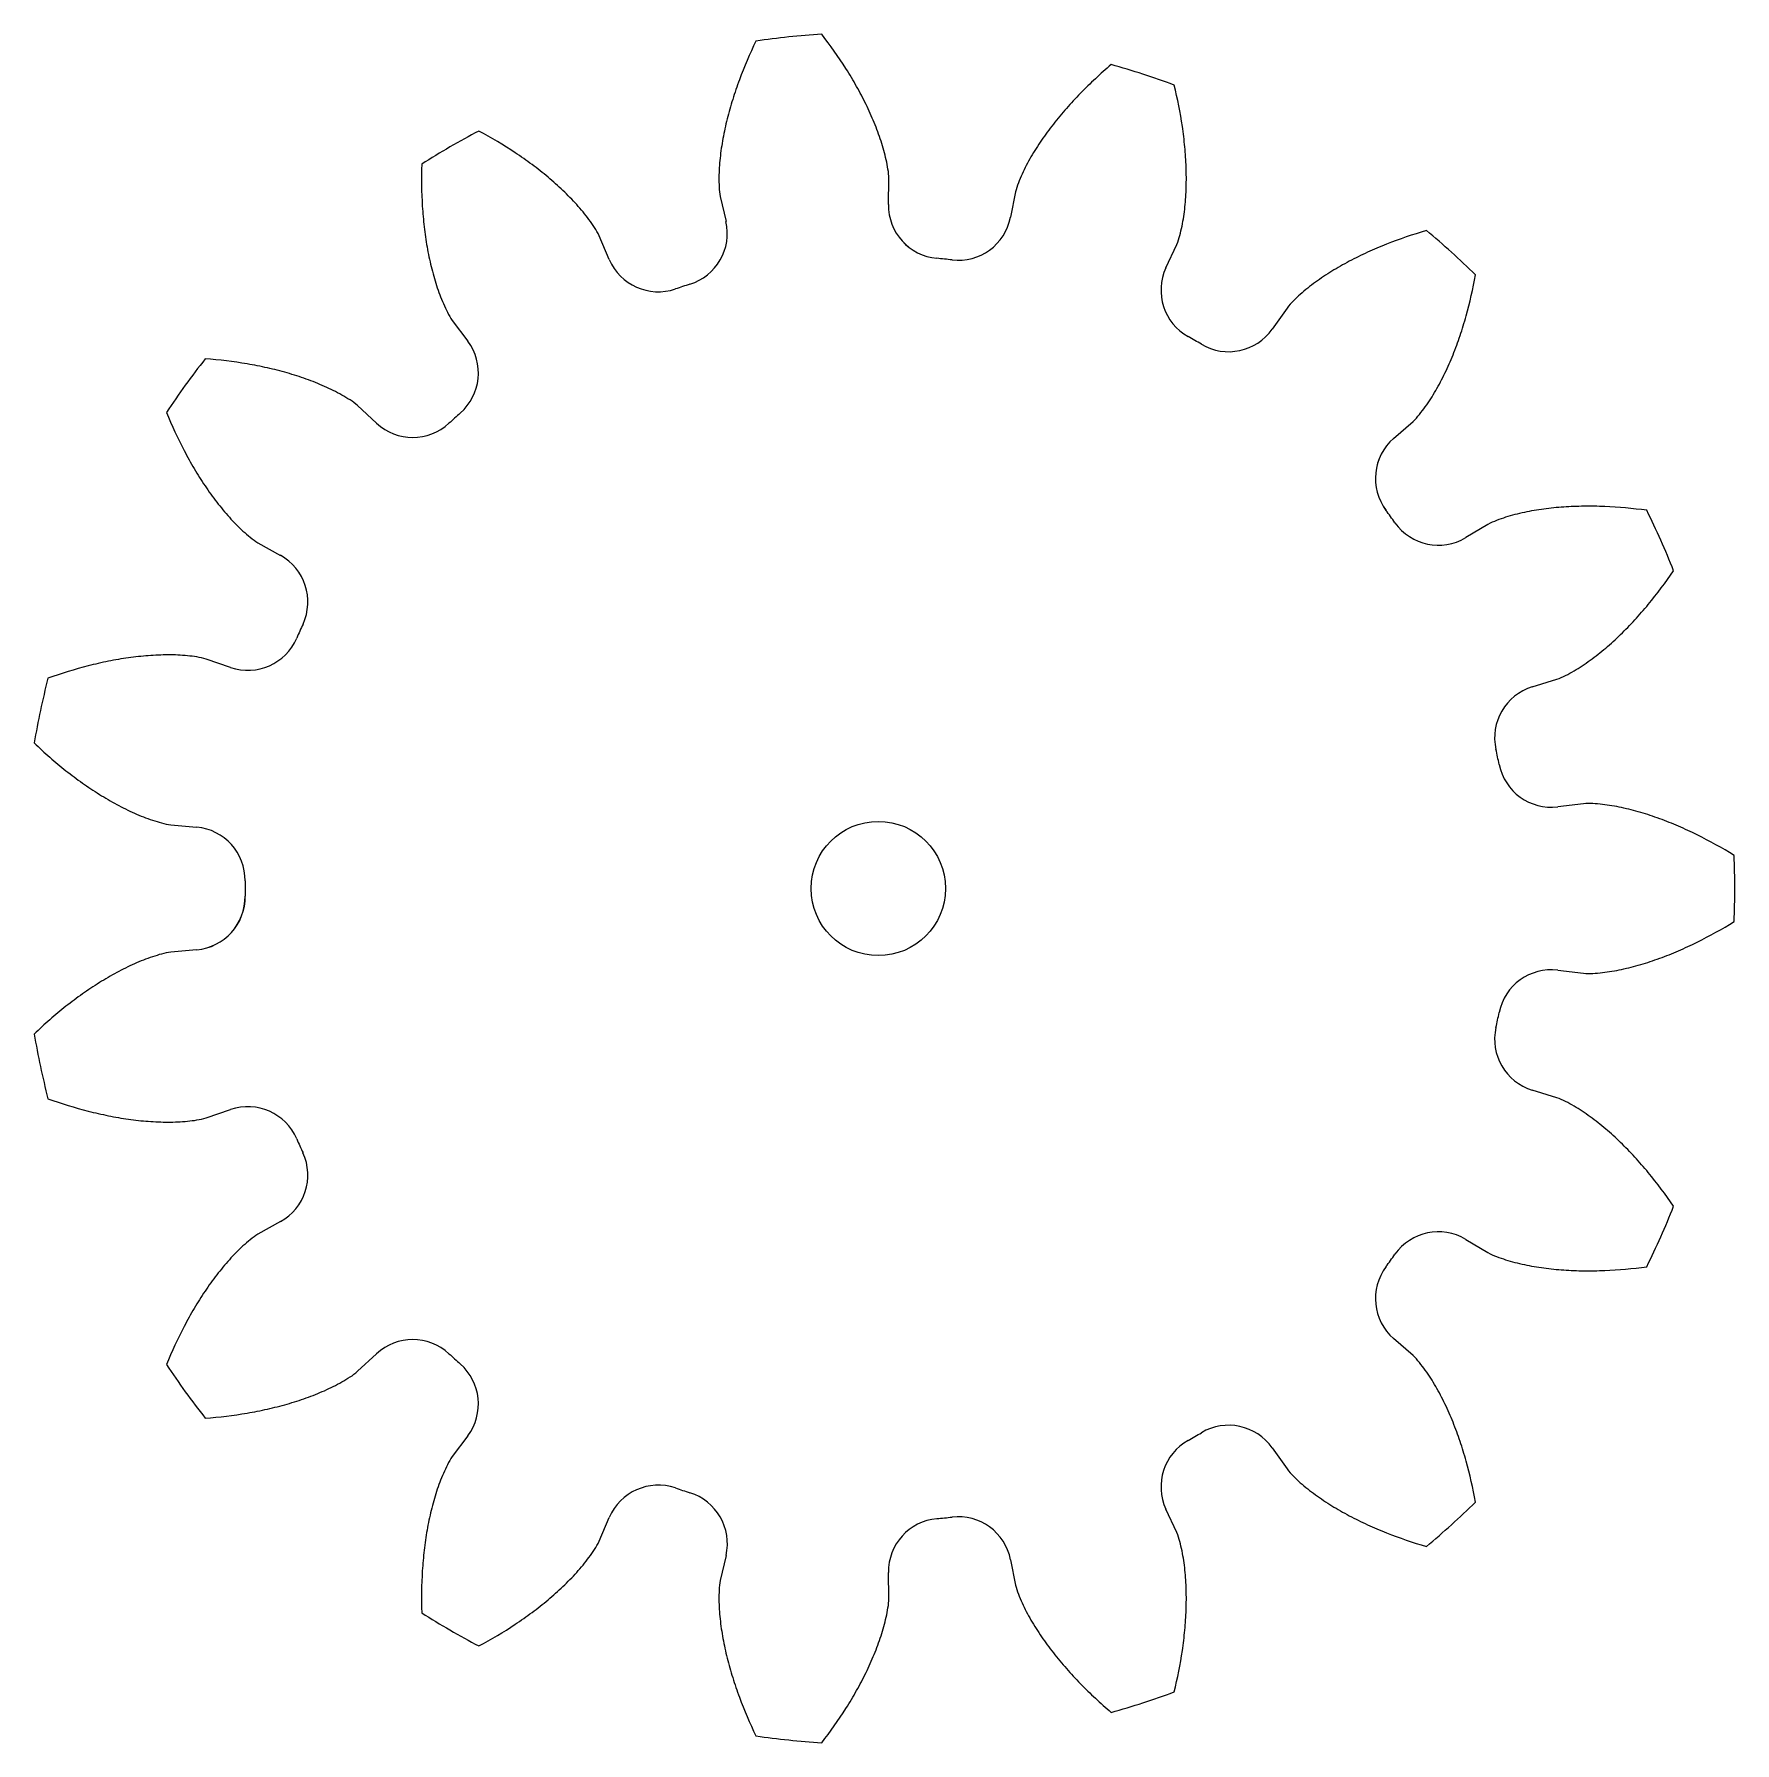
# Model space of a CAD drawing. Header units: millimetres. Extents: x -11.3 to 39.3, y -11.4 to 39.5.
import ezdxf

# ---------------------------------------------------------------- set-up
doc = ezdxf.new("R2010")
doc.units = ezdxf.units.MM
doc.layers.get('0').update_dxf_attribs({"linetype": 'CONTINUOUS'})

msp = doc.modelspace()

# ---------------------------------------------------------------- linework, layer by layer
for p, q in [((14.087, 34.422), (14.098, 35.191)), ((14.087, 34.422), (14.098, 35.191)), ((9.079, 34.664), (9.25, 33.914)), ((9.079, 34.664), (9.25, 33.914)), ((17.87, 34.795), (17.721, 34.041)), ((17.87, 34.795), (17.721, 34.041)), ((5.775, 32.785), (5.472, 33.492)), ((5.775, 32.785), (5.472, 33.492)), ((22.347, 32.538), (22.669, 33.235)), ((22.347, 32.538), (22.669, 33.235)), ((25.954, 31.339), (25.511, 30.711)), ((25.954, 31.339), (25.511, 30.711)), ((1.102, 30.969), (1.563, 30.353)), ((1.102, 30.969), (1.563, 30.353)), ((-1.153, 27.908), (-1.717, 28.431)), ((-1.153, 27.908), (-1.717, 28.431)), ((29.125, 27.456), (29.704, 27.962)), ((29.125, 27.456), (29.704, 27.962)), ((31.934, 24.894), (31.273, 24.5)), ((31.934, 24.894), (31.273, 24.5)), ((-4.683, 24.348), (-4.012, 23.973)), ((-4.683, 24.348), (-4.012, 23.973)), ((-5.498, 20.635), (-6.226, 20.883)), ((-5.498, 20.635), (-6.226, 20.883)), ((33.252, 20.057), (33.986, 20.284)), ((33.252, 20.057), (33.986, 20.284)), ((34.775, 16.574), (34.011, 16.482)), ((34.775, 16.574), (34.011, 16.482)), ((-7.275, 15.947), (-6.509, 15.878)), ((-7.275, 15.947), (-6.509, 15.878)), ((-6.509, 12.224), (-7.275, 12.154)), ((-6.509, 12.224), (-7.275, 12.154)), ((34.011, 11.619), (34.775, 11.527)), ((34.011, 11.619), (34.775, 11.527)), ((33.986, 7.817), (33.252, 8.045)), ((33.986, 7.817), (33.252, 8.045)), ((-6.226, 7.218), (-5.498, 7.466)), ((-6.226, 7.218), (-5.498, 7.466)), ((-4.012, 4.128), (-4.683, 3.753)), ((-4.012, 4.128), (-4.683, 3.753)), ((31.273, 3.601), (31.934, 3.207)), ((31.273, 3.601), (31.934, 3.207)), ((29.704, 0.139), (29.125, 0.645)), ((29.704, 0.139), (29.125, 0.645)), ((-1.717, -0.329), (-1.153, 0.193)), ((-1.717, -0.329), (-1.153, 0.193)), ((1.563, -2.252), (1.102, -2.867)), ((1.563, -2.252), (1.102, -2.867)), ((25.511, -2.609), (25.954, -3.238)), ((25.511, -2.609), (25.954, -3.238)), ((22.669, -5.134), (22.347, -4.436)), ((22.669, -5.134), (22.347, -4.436)), ((5.472, -5.391), (5.775, -4.684)), ((5.472, -5.391), (5.775, -4.684)), ((9.25, -5.813), (9.079, -6.563)), ((9.25, -5.813), (9.079, -6.563)), ((17.721, -5.939), (17.87, -6.694)), ((17.721, -5.939), (17.87, -6.694)), ((14.098, -7.09), (14.087, -6.321)), ((14.098, -7.09), (14.087, -6.321))]:
    msp.add_line(p, q)
msp.add_circle((13.783, 14.051), 2)
msp.add_circle((13.783, 14.051), 2)
for centre, radius, start, end in [((13.783, 14.051), 25.5, 93.7877, 98.2123), ((13.783, 14.051), 25.5, 93.7877, 98.2123), ((13.783, 14.051), 25.5, 69.7877, 74.2123), ((13.783, 14.051), 25.5, 69.7877, 74.2123), ((13.783, 14.051), 25.5, 117.7877, 122.2123), ((13.783, 14.051), 25.5, 117.7877, 122.2123), ((15.674, 34.4), 1.587, 179.1755, 264.6898), ((15.674, 34.4), 1.588, 179.1755, 264.6898), ((7.702, 33.562), 1.587, -72.6898, 12.8245), ((7.702, 33.562), 1.587, -72.6898, 12.8245), ((16.164, 34.348), 1.587, 263.3102, 348.8245), ((16.164, 34.348), 1.587, 263.3102, 348.8245), ((13.783, 14.051), 25.5, 45.7877, 50.2123), ((13.783, 14.051), 25.5, 45.7877, 50.2123), ((7.234, 33.41), 1.588, 203.1755, 288.6898), ((7.234, 33.41), 1.587, 203.1755, 288.6898), ((13.783, 14.051), 18.849, 83.3102, 84.6898), ((13.783, 14.051), 18.849, 83.3102, 84.6898), ((23.787, 31.871), 1.587, 155.1755, 240.6898), ((23.787, 31.871), 1.587, 155.1755, 240.6898), ((13.783, 14.051), 18.849, 107.3102, 108.6898), ((13.783, 14.051), 18.849, 107.3102, 108.6898), ((24.213, 31.625), 1.587, 239.3102, 324.8245), ((24.213, 31.625), 1.587, 239.3102, 324.8245), ((0.292, 29.402), 1.587, -48.6898, 36.8245), ((0.292, 29.402), 1.587, -48.6898, 36.8245), ((13.783, 14.051), 18.849, 59.3102, 60.6898), ((13.783, 14.051), 18.849, 59.3102, 60.6898), ((13.783, 14.051), 25.5, 141.7877, 146.2123), ((13.783, 14.051), 25.5, 141.7877, 146.2123), ((13.783, 14.051), 18.849, 131.3102, 132.6898), ((13.783, 14.051), 18.849, 131.3102, 132.6898), ((-0.074, 29.072), 1.588, 227.1755, 312.6898), ((-0.074, 29.072), 1.588, 227.1755, 312.6898), ((30.171, 26.261), 1.587, 131.1755, 216.6898), ((30.171, 26.261), 1.588, 131.1755, 216.6898), ((13.783, 14.051), 18.849, 35.3102, 36.6898), ((13.783, 14.051), 18.849, 35.3102, 36.6898), ((30.46, 25.863), 1.587, 215.3102, 300.8245), ((30.46, 25.863), 1.587, 215.3102, 300.8245), ((13.783, 14.051), 25.5, 21.7877, 26.2123), ((13.783, 14.051), 25.5, 21.7877, 26.2123), ((-4.786, 22.587), 1.588, -24.6898, 60.8245), ((-4.786, 22.587), 1.588, -24.6898, 60.8245), ((13.783, 14.051), 18.849, 155.3102, 156.6898), ((13.783, 14.051), 18.849, 155.3102, 156.6898), ((-4.986, 22.138), 1.588, 251.1755, 336.6898), ((-4.986, 22.138), 1.588, 251.1755, 336.6898), ((13.783, 14.051), 25.5, 165.7877, 170.2123), ((13.783, 14.051), 25.5, 165.7877, 170.2123), ((33.72, 18.54), 1.587, 107.1755, 192.6898), ((33.72, 18.54), 1.587, 107.1755, 192.6898), ((13.783, 14.051), 18.849, 11.3102, 12.6898), ((13.783, 14.051), 18.849, 11.3102, 12.6898), ((33.823, 18.059), 1.588, 191.3102, 276.8245), ((33.823, 18.059), 1.588, 191.3102, 276.8245), ((-6.652, 14.297), 1.587, -0.6898, 84.8245), ((-6.652, 14.297), 1.587, -0.6898, 84.8245), ((13.783, 14.051), 25.5, -2.2123, 2.2123), ((13.783, 14.051), 25.5, -2.2123, 2.2123), ((13.783, 14.051), 18.849, 179.3102, 180.6898), ((13.783, 14.051), 18.849, 179.3102, 180.6898), ((-6.652, 13.805), 1.588, -84.8245, 0.6898), ((-6.652, 13.805), 1.587, -84.8245, 0.6898), ((33.823, 10.043), 1.588, 83.1755, 168.6898), ((33.823, 10.043), 1.588, 83.1755, 168.6898), ((13.783, 14.051), 18.849, 347.3102, 348.6898), ((13.783, 14.051), 18.849, 347.3102, 348.6898), ((13.783, 14.051), 25.5, 189.7877, 194.2123), ((13.783, 14.051), 25.5, 189.7877, 194.2123), ((33.72, 9.561), 1.587, 167.3102, 252.8245), ((33.72, 9.561), 1.587, 167.3102, 252.8245), ((-4.986, 5.964), 1.588, 23.3102, 108.8245), ((-4.986, 5.964), 1.588, 23.3102, 108.8245), ((-4.786, 5.514), 1.587, -60.8245, 24.6898), ((-4.786, 5.514), 1.587, -60.8245, 24.6898), ((13.783, 14.051), 18.849, 203.3102, 204.6898), ((13.783, 14.051), 18.849, 203.3102, 204.6898), ((13.783, 14.051), 25.5, 333.7877, 338.2123), ((13.783, 14.051), 25.5, 333.7877, 338.2123), ((30.46, 2.238), 1.588, 59.1755, 144.6898), ((30.46, 2.238), 1.588, 59.1755, 144.6898), ((13.783, 14.051), 18.849, 323.3102, 324.6898), ((13.783, 14.051), 18.849, 323.3102, 324.6898), ((30.171, 1.84), 1.587, 143.3102, 228.8245), ((30.171, 1.84), 1.587, 143.3102, 228.8245), ((-0.074, -0.971), 1.588, 47.3102, 132.8245), ((-0.074, -0.971), 1.588, 47.3102, 132.8245), ((13.783, 14.051), 18.849, 227.3102, 228.6898), ((13.783, 14.051), 18.849, 227.3102, 228.6898), ((13.783, 14.051), 25.5, 213.7877, 218.2123), ((13.783, 14.051), 25.5, 213.7877, 218.2123), ((0.292, -1.3), 1.587, -36.8245, 48.6898), ((0.292, -1.3), 1.587, -36.8245, 48.6898), ((24.213, -3.524), 1.588, 35.1755, 120.6898), ((24.213, -3.524), 1.588, 35.1755, 120.6898), ((23.787, -3.77), 1.587, 119.3102, 204.8245), ((23.787, -3.77), 1.587, 119.3102, 204.8245), ((13.783, 14.051), 18.849, 299.3102, 300.6898), ((13.783, 14.051), 18.849, 299.3102, 300.6898), ((7.234, -5.308), 1.588, 71.3102, 156.8245), ((7.234, -5.308), 1.588, 71.3102, 156.8245), ((13.783, 14.051), 18.849, 251.3102, 252.6898), ((13.783, 14.051), 18.849, 251.3102, 252.6898), ((7.702, -5.46), 1.588, -12.8245, 72.6898), ((7.702, -5.46), 1.588, -12.8245, 72.6898), ((13.783, 14.051), 25.5, 309.7877, 314.2123), ((13.783, 14.051), 25.5, 309.7877, 314.2123), ((15.674, -6.298), 1.587, 95.3102, 180.8245), ((15.674, -6.298), 1.587, 95.3102, 180.8245), ((13.783, 14.051), 18.849, 275.3102, 276.6898), ((13.783, 14.051), 18.849, 275.3102, 276.6898), ((16.164, -6.247), 1.588, 11.1755, 96.6898), ((16.164, -6.247), 1.588, 11.1755, 96.6898), ((13.783, 14.051), 25.5, 237.7877, 242.2123), ((13.783, 14.051), 25.5, 237.7877, 242.2123), ((13.783, 14.051), 25.5, 285.7877, 290.2123), ((13.783, 14.051), 25.5, 285.7877, 290.2123), ((13.783, 14.051), 25.5, 261.7877, 266.2123), ((13.783, 14.051), 25.5, 261.7877, 266.2123)]:
    msp.add_arc(centre, radius, start, end)
for points, knots in [([(10.14, 39.289), (9.956, 38.907), (9.708, 38.329), (9.443, 37.553), (9.278, 36.97), (9.151, 36.387), (9.08, 35.902), (9.047, 35.517), (9.038, 35.229), (9.043, 34.944), (9.058, 34.756), (9.079, 34.664)], [-1, -1, -1, -1, -0.75, -0.625, -0.5, -0.375, -0.25, -0.1875, -0.125, -0.0625, 0, 0, 0, 0]), ([(10.14, 39.289), (9.956, 38.907), (9.708, 38.329), (9.443, 37.553), (9.278, 36.97), (9.151, 36.387), (9.08, 35.902), (9.047, 35.517), (9.038, 35.229), (9.043, 34.944), (9.058, 34.756), (9.079, 34.664)], [-1, -1, -1, -1, -0.75, -0.625, -0.5, -0.375, -0.25, -0.1875, -0.125, -0.0625, 0, 0, 0, 0]), ([(14.098, 35.191), (14.099, 35.286), (14.075, 35.473), (14.021, 35.753), (13.953, 36.032), (13.839, 36.402), (13.67, 36.862), (13.424, 37.406), (13.142, 37.942), (12.721, 38.646), (12.358, 39.159), (12.098, 39.495)], [0, 0, 0, 0, 0.0625, 0.125, 0.1875, 0.25, 0.375, 0.5, 0.625, 0.75, 1, 1, 1, 1]), ([(14.098, 35.191), (14.099, 35.286), (14.075, 35.473), (14.021, 35.753), (13.953, 36.032), (13.839, 36.402), (13.67, 36.862), (13.424, 37.406), (13.142, 37.942), (12.721, 38.646), (12.358, 39.159), (12.098, 39.495)], [0, 0, 0, 0, 0.0625, 0.125, 0.1875, 0.25, 0.375, 0.5, 0.625, 0.75, 1, 1, 1, 1]), ([(20.721, 38.589), (20.397, 38.315), (19.935, 37.887), (19.377, 37.287), (18.99, 36.821), (18.636, 36.34), (18.375, 35.926), (18.187, 35.587), (18.062, 35.328), (17.951, 35.065), (17.888, 34.887), (17.87, 34.795)], [-1, -1, -1, -1, -0.75, -0.625, -0.5, -0.375, -0.25, -0.1875, -0.125, -0.0625, 0, 0, 0, 0]), ([(20.721, 38.589), (20.397, 38.315), (19.935, 37.887), (19.377, 37.287), (18.99, 36.821), (18.636, 36.34), (18.375, 35.926), (18.187, 35.587), (18.062, 35.328), (17.951, 35.065), (17.888, 34.887), (17.87, 34.795)], [-1, -1, -1, -1, -0.75, -0.625, -0.5, -0.375, -0.25, -0.1875, -0.125, -0.0625, 0, 0, 0, 0]), ([(22.669, 33.235), (22.709, 33.321), (22.763, 33.502), (22.828, 33.78), (22.879, 34.063), (22.926, 34.447), (22.958, 34.935), (22.954, 35.532), (22.915, 36.137), (22.816, 36.951), (22.694, 37.568), (22.593, 37.98)], [0, 0, 0, 0, 0.0625, 0.125, 0.1875, 0.25, 0.375, 0.5, 0.625, 0.75, 1, 1, 1, 1]), ([(22.669, 33.235), (22.709, 33.321), (22.763, 33.502), (22.828, 33.78), (22.879, 34.063), (22.926, 34.447), (22.958, 34.935), (22.954, 35.532), (22.915, 36.137), (22.816, 36.951), (22.694, 37.568), (22.593, 37.98)], [0, 0, 0, 0, 0.0625, 0.125, 0.1875, 0.25, 0.375, 0.5, 0.625, 0.75, 1, 1, 1, 1]), ([(5.472, 33.492), (5.435, 33.578), (5.336, 33.739), (5.173, 33.974), (4.997, 34.201), (4.743, 34.493), (4.401, 34.843), (3.956, 35.24), (3.48, 35.616), (2.809, 36.087), (2.269, 36.409), (1.895, 36.61)], [0, 0, 0, 0, 0.0625, 0.125, 0.1875, 0.25, 0.375, 0.5, 0.625, 0.75, 1, 1, 1, 1]), ([(5.472, 33.492), (5.435, 33.578), (5.336, 33.739), (5.173, 33.974), (4.997, 34.201), (4.743, 34.493), (4.401, 34.843), (3.956, 35.24), (3.48, 35.616), (2.809, 36.087), (2.269, 36.409), (1.895, 36.61)], [0, 0, 0, 0, 0.0625, 0.125, 0.1875, 0.25, 0.375, 0.5, 0.625, 0.75, 1, 1, 1, 1]), ([(0.19, 35.626), (0.177, 35.201), (0.186, 34.573), (0.259, 33.756), (0.345, 33.156), (0.466, 32.572), (0.599, 32.1), (0.725, 31.734), (0.834, 31.468), (0.955, 31.21), (1.045, 31.044), (1.102, 30.969)], [-1, -1, -1, -1, -0.75, -0.625, -0.5, -0.375, -0.25, -0.1875, -0.125, -0.0625, 0, 0, 0, 0]), ([(0.19, 35.626), (0.177, 35.201), (0.186, 34.573), (0.259, 33.756), (0.345, 33.156), (0.466, 32.572), (0.599, 32.1), (0.725, 31.734), (0.834, 31.468), (0.955, 31.21), (1.045, 31.044), (1.102, 30.969)], [-1, -1, -1, -1, -0.75, -0.625, -0.5, -0.375, -0.25, -0.1875, -0.125, -0.0625, 0, 0, 0, 0]), ([(30.101, 33.645), (29.694, 33.527), (29.099, 33.324), (28.344, 33.002), (27.801, 32.734), (27.282, 32.439), (26.875, 32.167), (26.566, 31.934), (26.346, 31.748), (26.138, 31.553), (26.008, 31.416), (25.954, 31.339)], [-1, -1, -1, -1, -0.75, -0.625, -0.5, -0.375, -0.25, -0.1875, -0.125, -0.0625, 0, 0, 0, 0]), ([(30.101, 33.645), (29.694, 33.527), (29.099, 33.324), (28.344, 33.002), (27.801, 32.734), (27.282, 32.439), (26.875, 32.167), (26.566, 31.934), (26.346, 31.748), (26.138, 31.553), (26.008, 31.416), (25.954, 31.339)], [-1, -1, -1, -1, -0.75, -0.625, -0.5, -0.375, -0.25, -0.1875, -0.125, -0.0625, 0, 0, 0, 0]), ([(29.704, 27.962), (29.775, 28.024), (29.898, 28.168), (30.07, 28.395), (30.232, 28.633), (30.431, 28.965), (30.659, 29.398), (30.899, 29.945), (31.108, 30.513), (31.35, 31.297), (31.489, 31.91), (31.564, 32.328)], [0, 0, 0, 0, 0.0625, 0.125, 0.1875, 0.25, 0.375, 0.5, 0.625, 0.75, 1, 1, 1, 1]), ([(29.704, 27.962), (29.775, 28.024), (29.898, 28.168), (30.07, 28.395), (30.232, 28.633), (30.431, 28.965), (30.659, 29.398), (30.899, 29.945), (31.108, 30.513), (31.35, 31.297), (31.489, 31.91), (31.564, 32.328)], [0, 0, 0, 0, 0.0625, 0.125, 0.1875, 0.25, 0.375, 0.5, 0.625, 0.75, 1, 1, 1, 1]), ([(-1.717, 28.431), (-1.786, 28.495), (-1.942, 28.602), (-2.186, 28.749), (-2.439, 28.885), (-2.79, 29.049), (-3.245, 29.23), (-3.813, 29.411), (-4.401, 29.561), (-5.206, 29.719), (-5.83, 29.793), (-6.253, 29.824)], [0, 0, 0, 0, 0.0625, 0.125, 0.1875, 0.25, 0.375, 0.5, 0.625, 0.75, 1, 1, 1, 1]), ([(-1.717, 28.431), (-1.786, 28.495), (-1.942, 28.602), (-2.186, 28.749), (-2.439, 28.885), (-2.79, 29.049), (-3.245, 29.23), (-3.813, 29.411), (-4.401, 29.561), (-5.206, 29.719), (-5.83, 29.793), (-6.253, 29.824)], [0, 0, 0, 0, 0.0625, 0.125, 0.1875, 0.25, 0.375, 0.5, 0.625, 0.75, 1, 1, 1, 1]), ([(-7.41, 28.232), (-7.25, 27.839), (-6.986, 27.268), (-6.587, 26.551), (-6.264, 26.039), (-5.915, 25.554), (-5.603, 25.178), (-5.339, 24.894), (-5.131, 24.696), (-4.915, 24.509), (-4.765, 24.394), (-4.683, 24.348)], [-1, -1, -1, -1, -0.75, -0.625, -0.5, -0.375, -0.25, -0.1875, -0.125, -0.0625, 0, 0, 0, 0]), ([(-7.41, 28.232), (-7.25, 27.839), (-6.986, 27.268), (-6.587, 26.551), (-6.264, 26.039), (-5.915, 25.554), (-5.603, 25.178), (-5.339, 24.894), (-5.131, 24.696), (-4.915, 24.509), (-4.765, 24.394), (-4.683, 24.348)], [-1, -1, -1, -1, -0.75, -0.625, -0.5, -0.375, -0.25, -0.1875, -0.125, -0.0625, 0, 0, 0, 0]), ([(36.66, 25.314), (36.24, 25.371), (35.614, 25.428), (34.794, 25.441), (34.188, 25.417), (33.594, 25.358), (33.112, 25.275), (32.735, 25.188), (32.459, 25.108), (32.189, 25.014), (32.015, 24.942), (31.934, 24.894)], [-1, -1, -1, -1, -0.75, -0.625, -0.5, -0.375, -0.25, -0.1875, -0.125, -0.0625, 0, 0, 0, 0]), ([(36.66, 25.314), (36.24, 25.371), (35.614, 25.428), (34.794, 25.441), (34.188, 25.417), (33.594, 25.358), (33.112, 25.275), (32.735, 25.188), (32.459, 25.108), (32.189, 25.014), (32.015, 24.942), (31.934, 24.894)], [-1, -1, -1, -1, -0.75, -0.625, -0.5, -0.375, -0.25, -0.1875, -0.125, -0.0625, 0, 0, 0, 0]), ([(33.986, 20.284), (34.076, 20.312), (34.247, 20.393), (34.497, 20.531), (34.741, 20.682), (35.058, 20.904), (35.442, 21.207), (35.884, 21.609), (36.307, 22.043), (36.846, 22.661), (37.223, 23.164), (37.461, 23.515)], [0, 0, 0, 0, 0.0625, 0.125, 0.1875, 0.25, 0.375, 0.5, 0.625, 0.75, 1, 1, 1, 1]), ([(33.986, 20.284), (34.076, 20.312), (34.247, 20.393), (34.497, 20.531), (34.741, 20.682), (35.058, 20.904), (35.442, 21.207), (35.884, 21.609), (36.307, 22.043), (36.846, 22.661), (37.223, 23.164), (37.461, 23.515)], [0, 0, 0, 0, 0.0625, 0.125, 0.1875, 0.25, 0.375, 0.5, 0.625, 0.75, 1, 1, 1, 1]), ([(-6.226, 20.883), (-6.315, 20.914), (-6.501, 20.948), (-6.784, 20.984), (-7.07, 21.005), (-7.458, 21.011), (-7.947, 20.992), (-8.54, 20.926), (-9.137, 20.824), (-9.937, 20.641), (-10.537, 20.455), (-10.937, 20.311)], [0, 0, 0, 0, 0.0625, 0.125, 0.1875, 0.25, 0.375, 0.5, 0.625, 0.75, 1, 1, 1, 1]), ([(-6.226, 20.883), (-6.315, 20.914), (-6.501, 20.948), (-6.784, 20.984), (-7.07, 21.005), (-7.458, 21.011), (-7.947, 20.992), (-8.54, 20.926), (-9.137, 20.824), (-9.937, 20.641), (-10.537, 20.455), (-10.937, 20.311)], [0, 0, 0, 0, 0.0625, 0.125, 0.1875, 0.25, 0.375, 0.5, 0.625, 0.75, 1, 1, 1, 1]), ([(-11.346, 18.386), (-11.04, 18.092), (-10.566, 17.678), (-9.911, 17.186), (-9.407, 16.849), (-8.891, 16.547), (-8.452, 16.331), (-8.096, 16.18), (-7.826, 16.082), (-7.552, 16), (-7.369, 15.956), (-7.275, 15.947)], [-1, -1, -1, -1, -0.75, -0.625, -0.5, -0.375, -0.25, -0.1875, -0.125, -0.0625, 0, 0, 0, 0]), ([(-11.346, 18.386), (-11.04, 18.092), (-10.566, 17.678), (-9.911, 17.186), (-9.407, 16.849), (-8.891, 16.547), (-8.452, 16.331), (-8.096, 16.18), (-7.826, 16.082), (-7.552, 16), (-7.369, 15.956), (-7.275, 15.947)], [-1, -1, -1, -1, -0.75, -0.625, -0.5, -0.375, -0.25, -0.1875, -0.125, -0.0625, 0, 0, 0, 0]), ([(39.264, 15.035), (38.903, 15.259), (38.354, 15.565), (37.61, 15.91), (37.047, 16.135), (36.481, 16.323), (36.006, 16.443), (35.626, 16.517), (35.341, 16.556), (35.057, 16.58), (34.868, 16.585), (34.775, 16.574)], [-1, -1, -1, -1, -0.75, -0.625, -0.5, -0.375, -0.25, -0.1875, -0.125, -0.0625, 0, 0, 0, 0]), ([(39.264, 15.035), (38.903, 15.259), (38.354, 15.565), (37.61, 15.91), (37.047, 16.135), (36.481, 16.323), (36.006, 16.443), (35.626, 16.517), (35.341, 16.556), (35.057, 16.58), (34.868, 16.585), (34.775, 16.574)], [-1, -1, -1, -1, -0.75, -0.625, -0.5, -0.375, -0.25, -0.1875, -0.125, -0.0625, 0, 0, 0, 0]), ([(34.775, 11.527), (34.868, 11.516), (35.057, 11.521), (35.341, 11.545), (35.626, 11.584), (36.006, 11.658), (36.481, 11.779), (37.047, 11.966), (37.61, 12.191), (38.354, 12.536), (38.903, 12.843), (39.264, 13.066)], [0, 0, 0, 0, 0.0625, 0.125, 0.1875, 0.25, 0.375, 0.5, 0.625, 0.75, 1, 1, 1, 1]), ([(34.775, 11.527), (34.868, 11.516), (35.057, 11.521), (35.341, 11.545), (35.626, 11.584), (36.006, 11.658), (36.481, 11.779), (37.047, 11.966), (37.61, 12.191), (38.354, 12.536), (38.903, 12.843), (39.264, 13.066)], [0, 0, 0, 0, 0.0625, 0.125, 0.1875, 0.25, 0.375, 0.5, 0.625, 0.75, 1, 1, 1, 1]), ([(-7.275, 12.154), (-7.369, 12.146), (-7.552, 12.102), (-7.826, 12.019), (-8.096, 11.922), (-8.452, 11.77), (-8.891, 11.554), (-9.407, 11.252), (-9.911, 10.916), (-10.566, 10.423), (-11.04, 10.009), (-11.346, 9.716)], [0, 0, 0, 0, 0.0625, 0.125, 0.1875, 0.25, 0.375, 0.5, 0.625, 0.75, 1, 1, 1, 1]), ([(-7.275, 12.154), (-7.369, 12.146), (-7.552, 12.102), (-7.826, 12.019), (-8.096, 11.922), (-8.452, 11.77), (-8.891, 11.554), (-9.407, 11.252), (-9.911, 10.916), (-10.566, 10.423), (-11.04, 10.009), (-11.346, 9.716)], [0, 0, 0, 0, 0.0625, 0.125, 0.1875, 0.25, 0.375, 0.5, 0.625, 0.75, 1, 1, 1, 1]), ([(-10.937, 7.79), (-10.537, 7.646), (-9.937, 7.461), (-9.137, 7.278), (-8.54, 7.175), (-7.947, 7.109), (-7.458, 7.09), (-7.07, 7.097), (-6.784, 7.118), (-6.501, 7.153), (-6.315, 7.188), (-6.226, 7.218)], [-1, -1, -1, -1, -0.75, -0.625, -0.5, -0.375, -0.25, -0.1875, -0.125, -0.0625, 0, 0, 0, 0]), ([(-10.937, 7.79), (-10.537, 7.646), (-9.937, 7.461), (-9.137, 7.278), (-8.54, 7.175), (-7.947, 7.109), (-7.458, 7.09), (-7.07, 7.097), (-6.784, 7.118), (-6.501, 7.153), (-6.315, 7.188), (-6.226, 7.218)], [-1, -1, -1, -1, -0.75, -0.625, -0.5, -0.375, -0.25, -0.1875, -0.125, -0.0625, 0, 0, 0, 0]), ([(37.461, 4.586), (37.223, 4.937), (36.846, 5.44), (36.307, 6.058), (35.884, 6.492), (35.442, 6.894), (35.058, 7.197), (34.741, 7.419), (34.497, 7.571), (34.247, 7.708), (34.076, 7.79), (33.986, 7.817)], [-1, -1, -1, -1, -0.75, -0.625, -0.5, -0.375, -0.25, -0.1875, -0.125, -0.0625, 0, 0, 0, 0]), ([(37.461, 4.586), (37.223, 4.937), (36.846, 5.44), (36.307, 6.058), (35.884, 6.492), (35.442, 6.894), (35.058, 7.197), (34.741, 7.419), (34.497, 7.571), (34.247, 7.708), (34.076, 7.79), (33.986, 7.817)], [-1, -1, -1, -1, -0.75, -0.625, -0.5, -0.375, -0.25, -0.1875, -0.125, -0.0625, 0, 0, 0, 0]), ([(-4.683, 3.753), (-4.765, 3.707), (-4.915, 3.592), (-5.131, 3.406), (-5.339, 3.207), (-5.603, 2.924), (-5.915, 2.547), (-6.264, 2.062), (-6.587, 1.55), (-6.986, 0.833), (-7.25, 0.263), (-7.41, -0.13)], [0, 0, 0, 0, 0.0625, 0.125, 0.1875, 0.25, 0.375, 0.5, 0.625, 0.75, 1, 1, 1, 1]), ([(-4.683, 3.753), (-4.765, 3.707), (-4.915, 3.592), (-5.131, 3.406), (-5.339, 3.207), (-5.603, 2.924), (-5.915, 2.547), (-6.264, 2.062), (-6.587, 1.55), (-6.986, 0.833), (-7.25, 0.263), (-7.41, -0.13)], [0, 0, 0, 0, 0.0625, 0.125, 0.1875, 0.25, 0.375, 0.5, 0.625, 0.75, 1, 1, 1, 1]), ([(31.934, 3.207), (32.015, 3.159), (32.189, 3.087), (32.459, 2.993), (32.735, 2.913), (33.112, 2.826), (33.594, 2.743), (34.188, 2.684), (34.794, 2.66), (35.614, 2.673), (36.24, 2.73), (36.66, 2.787)], [0, 0, 0, 0, 0.0625, 0.125, 0.1875, 0.25, 0.375, 0.5, 0.625, 0.75, 1, 1, 1, 1]), ([(31.934, 3.207), (32.015, 3.159), (32.189, 3.087), (32.459, 2.993), (32.735, 2.913), (33.112, 2.826), (33.594, 2.743), (34.188, 2.684), (34.794, 2.66), (35.614, 2.673), (36.24, 2.73), (36.66, 2.787)], [0, 0, 0, 0, 0.0625, 0.125, 0.1875, 0.25, 0.375, 0.5, 0.625, 0.75, 1, 1, 1, 1]), ([(31.564, -4.227), (31.489, -3.809), (31.35, -3.196), (31.108, -2.412), (30.899, -1.844), (30.659, -1.297), (30.431, -0.864), (30.232, -0.532), (30.07, -0.294), (29.898, -0.067), (29.775, 0.077), (29.704, 0.139)], [-1, -1, -1, -1, -0.75, -0.625, -0.5, -0.375, -0.25, -0.1875, -0.125, -0.0625, 0, 0, 0, 0]), ([(31.564, -4.227), (31.489, -3.809), (31.35, -3.196), (31.108, -2.412), (30.899, -1.844), (30.659, -1.297), (30.431, -0.864), (30.232, -0.532), (30.07, -0.294), (29.898, -0.067), (29.775, 0.077), (29.704, 0.139)], [-1, -1, -1, -1, -0.75, -0.625, -0.5, -0.375, -0.25, -0.1875, -0.125, -0.0625, 0, 0, 0, 0]), ([(-6.253, -1.723), (-5.83, -1.692), (-5.206, -1.617), (-4.401, -1.459), (-3.813, -1.31), (-3.245, -1.129), (-2.79, -0.948), (-2.439, -0.784), (-2.186, -0.648), (-1.942, -0.5), (-1.786, -0.394), (-1.717, -0.329)], [-1, -1, -1, -1, -0.75, -0.625, -0.5, -0.375, -0.25, -0.1875, -0.125, -0.0625, 0, 0, 0, 0]), ([(-6.253, -1.723), (-5.83, -1.692), (-5.206, -1.617), (-4.401, -1.459), (-3.813, -1.31), (-3.245, -1.129), (-2.79, -0.948), (-2.439, -0.784), (-2.186, -0.648), (-1.942, -0.5), (-1.786, -0.394), (-1.717, -0.329)], [-1, -1, -1, -1, -0.75, -0.625, -0.5, -0.375, -0.25, -0.1875, -0.125, -0.0625, 0, 0, 0, 0]), ([(1.102, -2.867), (1.045, -2.943), (0.955, -3.109), (0.834, -3.367), (0.725, -3.633), (0.599, -3.999), (0.466, -4.47), (0.345, -5.055), (0.259, -5.655), (0.186, -6.471), (0.177, -7.1), (0.19, -7.524)], [0, 0, 0, 0, 0.0625, 0.125, 0.1875, 0.25, 0.375, 0.5, 0.625, 0.75, 1, 1, 1, 1]), ([(1.102, -2.867), (1.045, -2.943), (0.955, -3.109), (0.834, -3.367), (0.725, -3.633), (0.599, -3.999), (0.466, -4.47), (0.345, -5.055), (0.259, -5.655), (0.186, -6.471), (0.177, -7.1), (0.19, -7.524)], [0, 0, 0, 0, 0.0625, 0.125, 0.1875, 0.25, 0.375, 0.5, 0.625, 0.75, 1, 1, 1, 1]), ([(25.954, -3.238), (26.008, -3.315), (26.138, -3.452), (26.346, -3.647), (26.566, -3.833), (26.875, -4.065), (27.282, -4.337), (27.801, -4.633), (28.344, -4.901), (29.099, -5.223), (29.694, -5.426), (30.101, -5.544)], [0, 0, 0, 0, 0.0625, 0.125, 0.1875, 0.25, 0.375, 0.5, 0.625, 0.75, 1, 1, 1, 1]), ([(25.954, -3.238), (26.008, -3.315), (26.138, -3.452), (26.346, -3.647), (26.566, -3.833), (26.875, -4.065), (27.282, -4.337), (27.801, -4.633), (28.344, -4.901), (29.099, -5.223), (29.694, -5.426), (30.101, -5.544)], [0, 0, 0, 0, 0.0625, 0.125, 0.1875, 0.25, 0.375, 0.5, 0.625, 0.75, 1, 1, 1, 1]), ([(1.895, -8.509), (2.269, -8.308), (2.809, -7.986), (3.48, -7.514), (3.956, -7.139), (4.401, -6.742), (4.743, -6.392), (4.997, -6.1), (5.173, -5.872), (5.336, -5.638), (5.435, -5.477), (5.472, -5.391)], [-1, -1, -1, -1, -0.75, -0.625, -0.5, -0.375, -0.25, -0.1875, -0.125, -0.0625, 0, 0, 0, 0]), ([(1.895, -8.509), (2.269, -8.308), (2.809, -7.986), (3.48, -7.514), (3.956, -7.139), (4.401, -6.742), (4.743, -6.392), (4.997, -6.1), (5.173, -5.872), (5.336, -5.638), (5.435, -5.477), (5.472, -5.391)], [-1, -1, -1, -1, -0.75, -0.625, -0.5, -0.375, -0.25, -0.1875, -0.125, -0.0625, 0, 0, 0, 0]), ([(22.593, -9.879), (22.694, -9.467), (22.816, -8.85), (22.915, -8.036), (22.954, -7.431), (22.958, -6.834), (22.926, -6.346), (22.879, -5.962), (22.828, -5.679), (22.763, -5.401), (22.709, -5.22), (22.669, -5.134)], [-1, -1, -1, -1, -0.75, -0.625, -0.5, -0.375, -0.25, -0.1875, -0.125, -0.0625, 0, 0, 0, 0]), ([(22.593, -9.879), (22.694, -9.467), (22.816, -8.85), (22.915, -8.036), (22.954, -7.431), (22.958, -6.834), (22.926, -6.346), (22.879, -5.962), (22.828, -5.679), (22.763, -5.401), (22.709, -5.22), (22.669, -5.134)], [-1, -1, -1, -1, -0.75, -0.625, -0.5, -0.375, -0.25, -0.1875, -0.125, -0.0625, 0, 0, 0, 0]), ([(9.079, -6.563), (9.058, -6.655), (9.043, -6.843), (9.038, -7.128), (9.047, -7.415), (9.08, -7.801), (9.151, -8.285), (9.278, -8.869), (9.443, -9.452), (9.708, -10.228), (9.956, -10.806), (10.14, -11.188)], [0, 0, 0, 0, 0.0625, 0.125, 0.1875, 0.25, 0.375, 0.5, 0.625, 0.75, 1, 1, 1, 1]), ([(9.079, -6.563), (9.058, -6.655), (9.043, -6.843), (9.038, -7.128), (9.047, -7.415), (9.08, -7.801), (9.151, -8.285), (9.278, -8.869), (9.443, -9.452), (9.708, -10.228), (9.956, -10.806), (10.14, -11.188)], [0, 0, 0, 0, 0.0625, 0.125, 0.1875, 0.25, 0.375, 0.5, 0.625, 0.75, 1, 1, 1, 1]), ([(12.098, -11.394), (12.358, -11.058), (12.721, -10.544), (13.142, -9.841), (13.424, -9.304), (13.67, -8.76), (13.839, -8.301), (13.953, -7.931), (14.021, -7.652), (14.075, -7.371), (14.099, -7.184), (14.098, -7.09)], [-1, -1, -1, -1, -0.75, -0.625, -0.5, -0.375, -0.25, -0.1875, -0.125, -0.0625, 0, 0, 0, 0]), ([(12.098, -11.394), (12.358, -11.058), (12.721, -10.544), (13.142, -9.841), (13.424, -9.304), (13.67, -8.76), (13.839, -8.301), (13.953, -7.931), (14.021, -7.652), (14.075, -7.371), (14.099, -7.184), (14.098, -7.09)], [-1, -1, -1, -1, -0.75, -0.625, -0.5, -0.375, -0.25, -0.1875, -0.125, -0.0625, 0, 0, 0, 0]), ([(17.87, -6.694), (17.888, -6.786), (17.951, -6.964), (18.062, -7.227), (18.187, -7.486), (18.375, -7.824), (18.636, -8.238), (18.99, -8.719), (19.377, -9.185), (19.935, -9.786), (20.397, -10.213), (20.721, -10.487)], [0, 0, 0, 0, 0.0625, 0.125, 0.1875, 0.25, 0.375, 0.5, 0.625, 0.75, 1, 1, 1, 1]), ([(17.87, -6.694), (17.888, -6.786), (17.951, -6.964), (18.062, -7.227), (18.187, -7.486), (18.375, -7.824), (18.636, -8.238), (18.99, -8.719), (19.377, -9.185), (19.935, -9.786), (20.397, -10.213), (20.721, -10.487)], [0, 0, 0, 0, 0.0625, 0.125, 0.1875, 0.25, 0.375, 0.5, 0.625, 0.75, 1, 1, 1, 1])]:
    msp.add_open_spline(points, degree=3, knots=knots)

doc.saveas('drawing.dxf')
